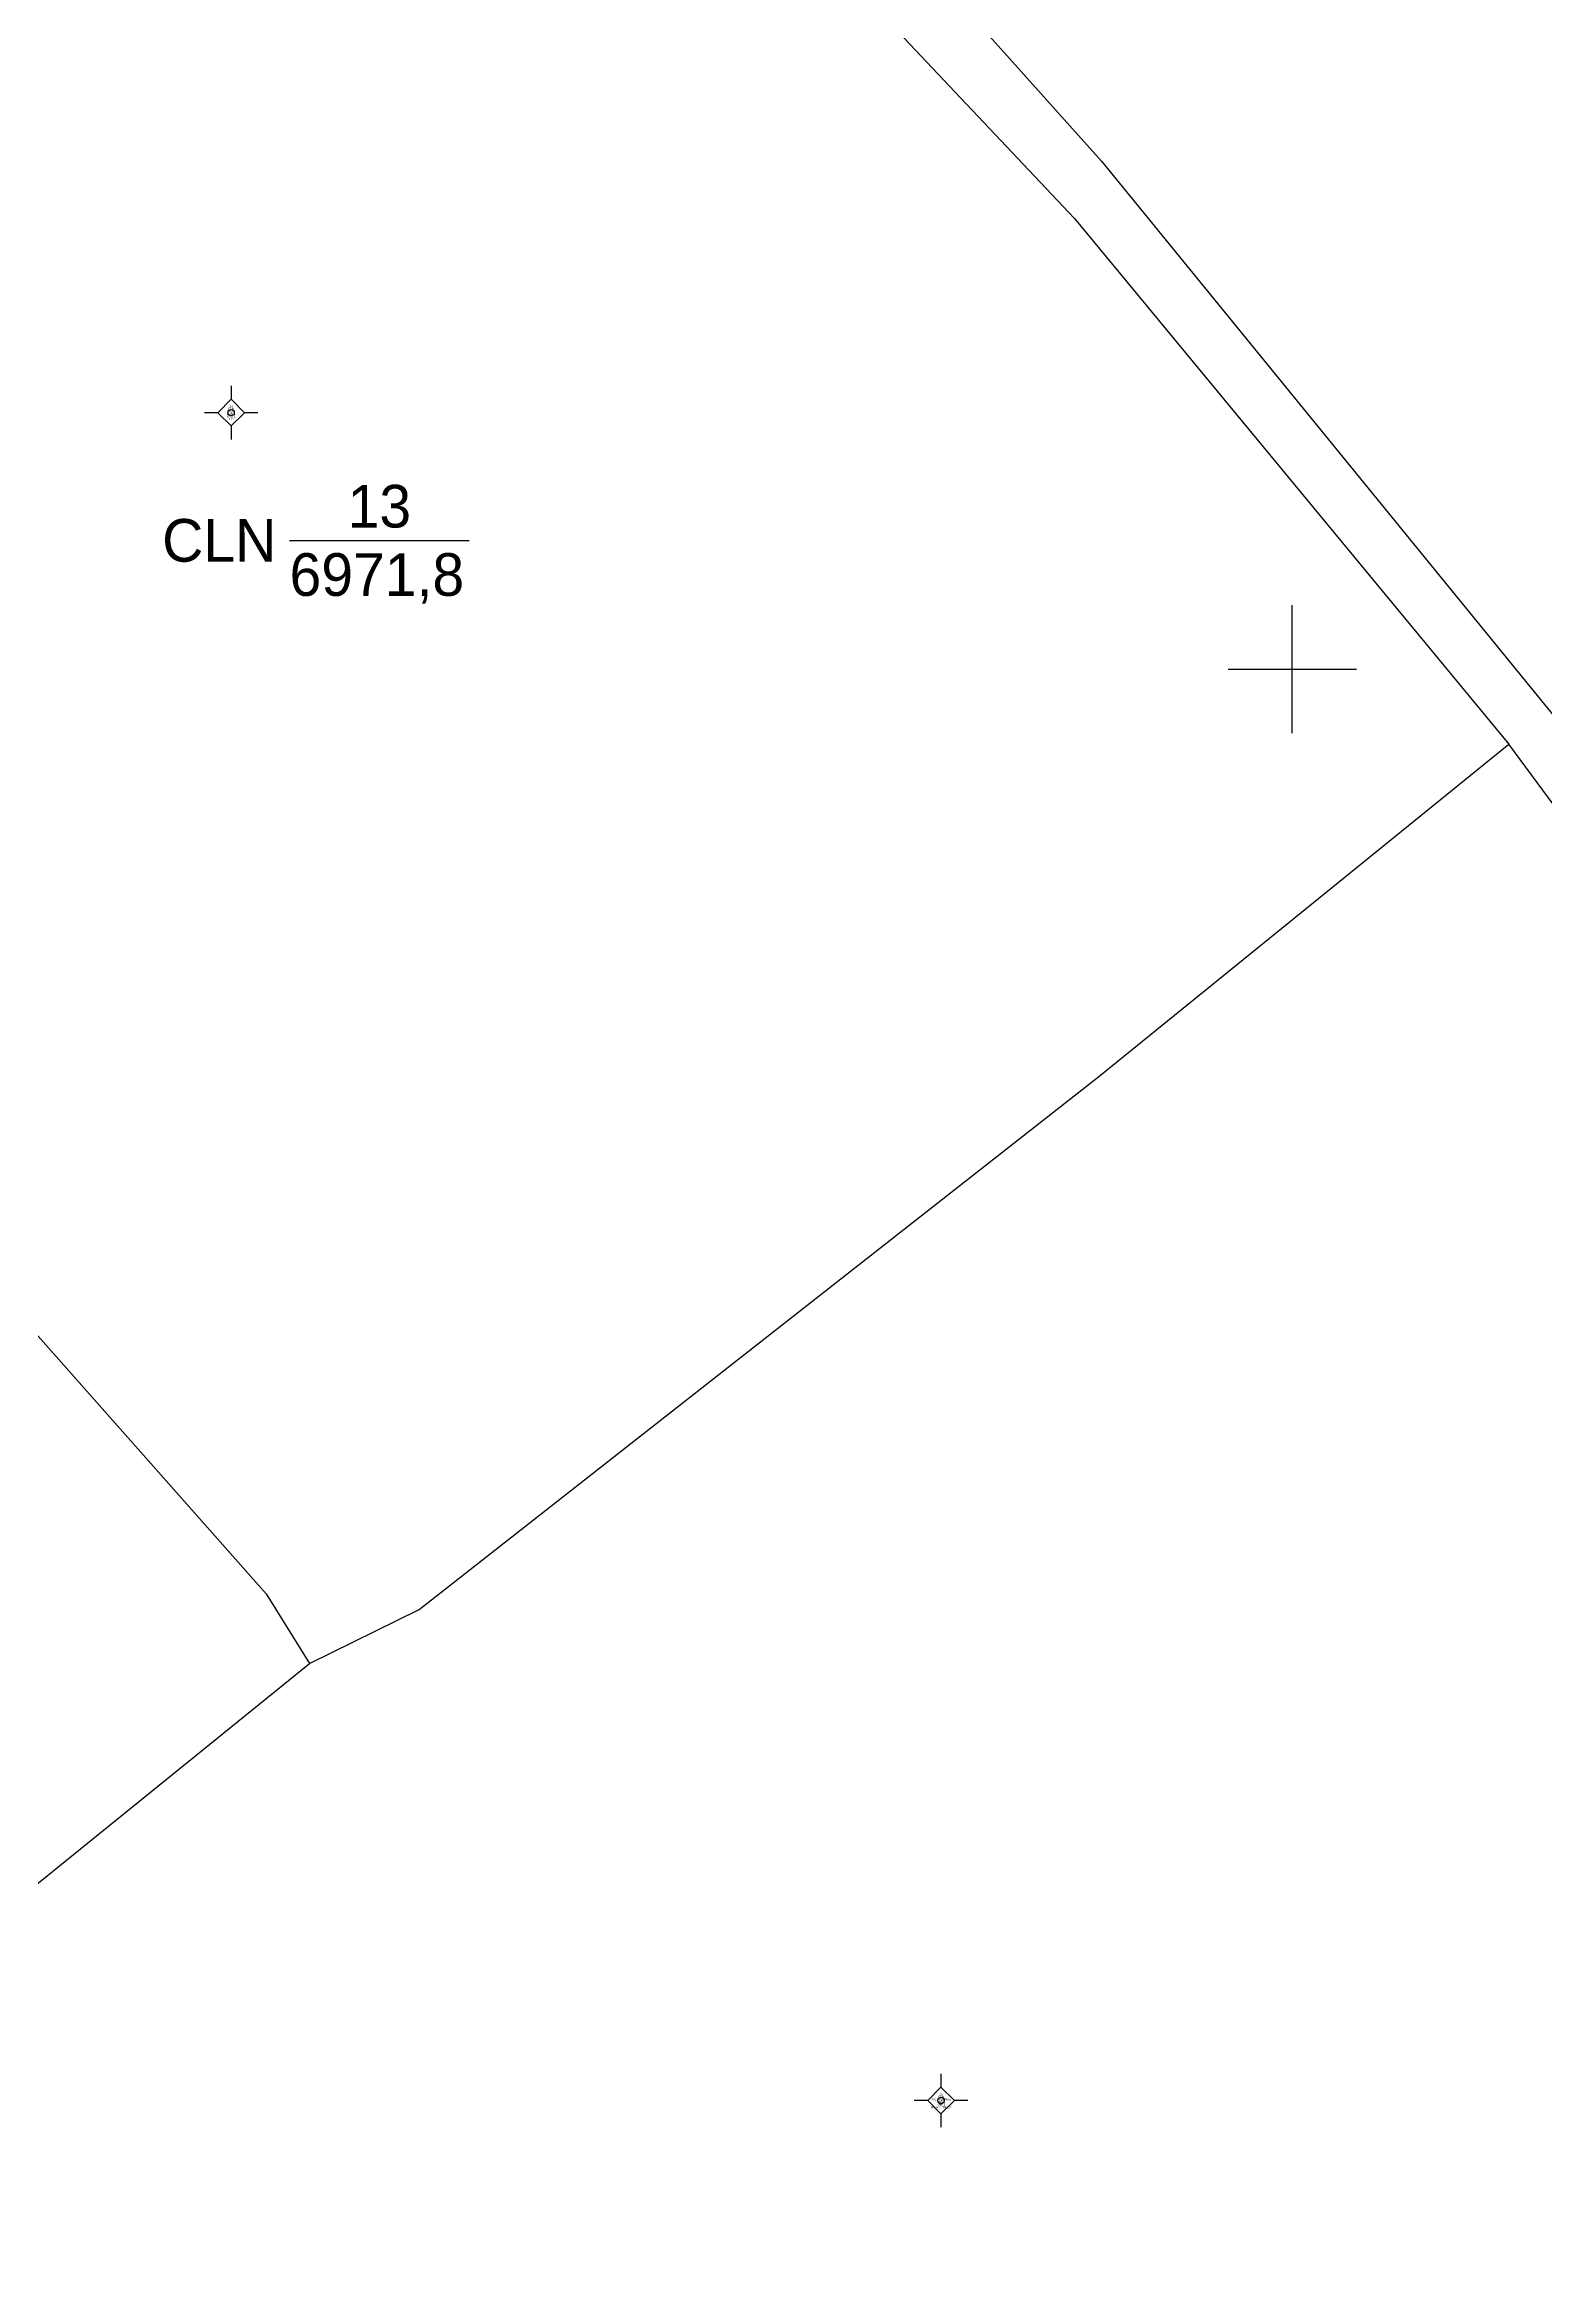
# Model space of a CAD drawing. Extents: x 549390 to 550118, y 1841259 to 1842146.
# Drawn here: x 549541.5 to 549611.9, y 1841724.6 to 1841829.2 of the extents above; entities that cross this region are included whole.
import ezdxf

# ---------------------------------------------------------------- set-up
doc = ezdxf.new("R2010")
doc.units = 0
for name, color, linetype in [('Level 10', 7, 'Continuous'), ('Level 11', 7, 'Continuous'), ('Level 13', 7, 'Continuous'), ('Level 15', 7, 'Continuous'), ('Level 2', 7, 'Continuous'), ('Level 23', 7, 'Continuous'), ('Level 4', 7, 'Continuous'), ('Level 63', 7, 'Continuous')]:
    doc.layers.add(name, color=color, linetype=linetype)

msp = doc.modelspace()

# ---------------------------------------------------------------- linework, layer by layer
at = {"layer": 'Level 10'}
for points in [[(549491.05, 1841827.37), (549528.27, 1841783.4), (549551.93, 1841756.69), (549553.95, 1841753.42)], [(549553.95, 1841753.42), (549559.1, 1841755.96), (549590.94, 1841780.92), (549610.14, 1841796.49)], [(549519.75, 1841725.36), (549523.06, 1841727.25), (549534.52, 1841737.72), (549553.95, 1841753.42)]]:
    msp.add_lwpolyline(points, dxfattribs=at)
at = {"layer": 'Level 11'}
for p, q in [((549550.28, 1841813.26), (549550.28, 1841812.64)), ((549550.28, 1841812.64), (549549.66, 1841812.01)), ((549550.91, 1841812.01), (549550.28, 1841812.64)), ((549549.66, 1841812.01), (549549.03, 1841812.01)), ((549549.66, 1841812.01), (549550.28, 1841811.39)), ((549550.28, 1841811.39), (549550.91, 1841812.01)), ((549550.28, 1841811.39), (549550.28, 1841810.76)), ((549551.53, 1841812.01), (549550.91, 1841812.01)), ((549583.54, 1841734.21), (549583.54, 1841733.58)), ((549582.92, 1841732.96), (549582.29, 1841732.96)), ((549583.54, 1841733.58), (549582.92, 1841732.96)), ((549582.92, 1841732.96), (549583.54, 1841732.33)), ((549584.17, 1841732.96), (549583.54, 1841733.58)), ((549583.54, 1841732.33), (549584.17, 1841732.96)), ((549584.79, 1841732.96), (549584.17, 1841732.96)), ((549583.54, 1841732.33), (549583.54, 1841731.71))]:
    msp.add_line(p, q, dxfattribs=at)
for centre in [(549550.28, 1841812.01), (549583.54, 1841732.96)]:
    msp.add_circle(centre, 0.15, dxfattribs=at)
at = {"layer": 'Level 13'}
msp.add_line((549553.01, 1841806.03), (549561.44, 1841806.03), dxfattribs=at)
at = {"layer": 'Level 23'}
for points in [[(549545.88, 1841870.94), (549563.86, 1841848.95), (549570.35, 1841841.69), (549589.8, 1841821.11), (549610.14, 1841796.49)], [(549572.34, 1841844.69), (549591.06, 1841823.79), (549613.95, 1841795.72)], [(549559.95, 1841668.89), (549603.22, 1841705.31), (549627.83, 1841726.96), (549646.28, 1841743.15), (549650.2, 1841747.5), (549622.19, 1841780.2), (549610.14, 1841796.49)]]:
    msp.add_lwpolyline(points, dxfattribs=at)
at = {"layer": 'Level 63'}
for points in [[(549600, 1841797), (549600, 1841803)], [(549597, 1841800), (549603, 1841800)]]:
    msp.add_lwpolyline(points, dxfattribs=at)

# ---------------------------------------------------------------- texts
at = {"layer": 'Level 13'}
msp.add_text('13', height=2, dxfattribs=at).set_placement((549555.74, 1841806.63))
at = {"layer": 'Level 15'}
for s, p in [('CLN', (549550.14, 1841812.14)), ('13', (549550.21, 1841812.26)), ('Trọng', (549550.1, 1841812.02)), ('Khối 1', (549550.09, 1841811.9)), ('Khối 1', (549550.09, 1841811.78)), ('Lan', (549550.17, 1841811.66)), ('Nguyễn Thị Lợi', (549583.08, 1841732.6)), ('Trần Văn Phúc', (549583.1, 1841732.96)), ('Khối 1', (549583.35, 1841732.84)), ('Khối 1', (549583.35, 1841732.72)), ('CLN', (549583.4, 1841733.08)), ('25', (549583.47, 1841733.2))]:
    msp.add_text(s, height=0.1, dxfattribs=at).set_placement(p)
at = {"layer": 'Level 2'}
msp.add_text('CLN', height=2, dxfattribs=at).set_placement((549547.05, 1841805.03))
at = {"layer": 'Level 4'}
msp.add_text('6971,8', height=2, dxfattribs=at).set_placement((549553.02, 1841803.43))

doc.saveas('drawing.dxf')
